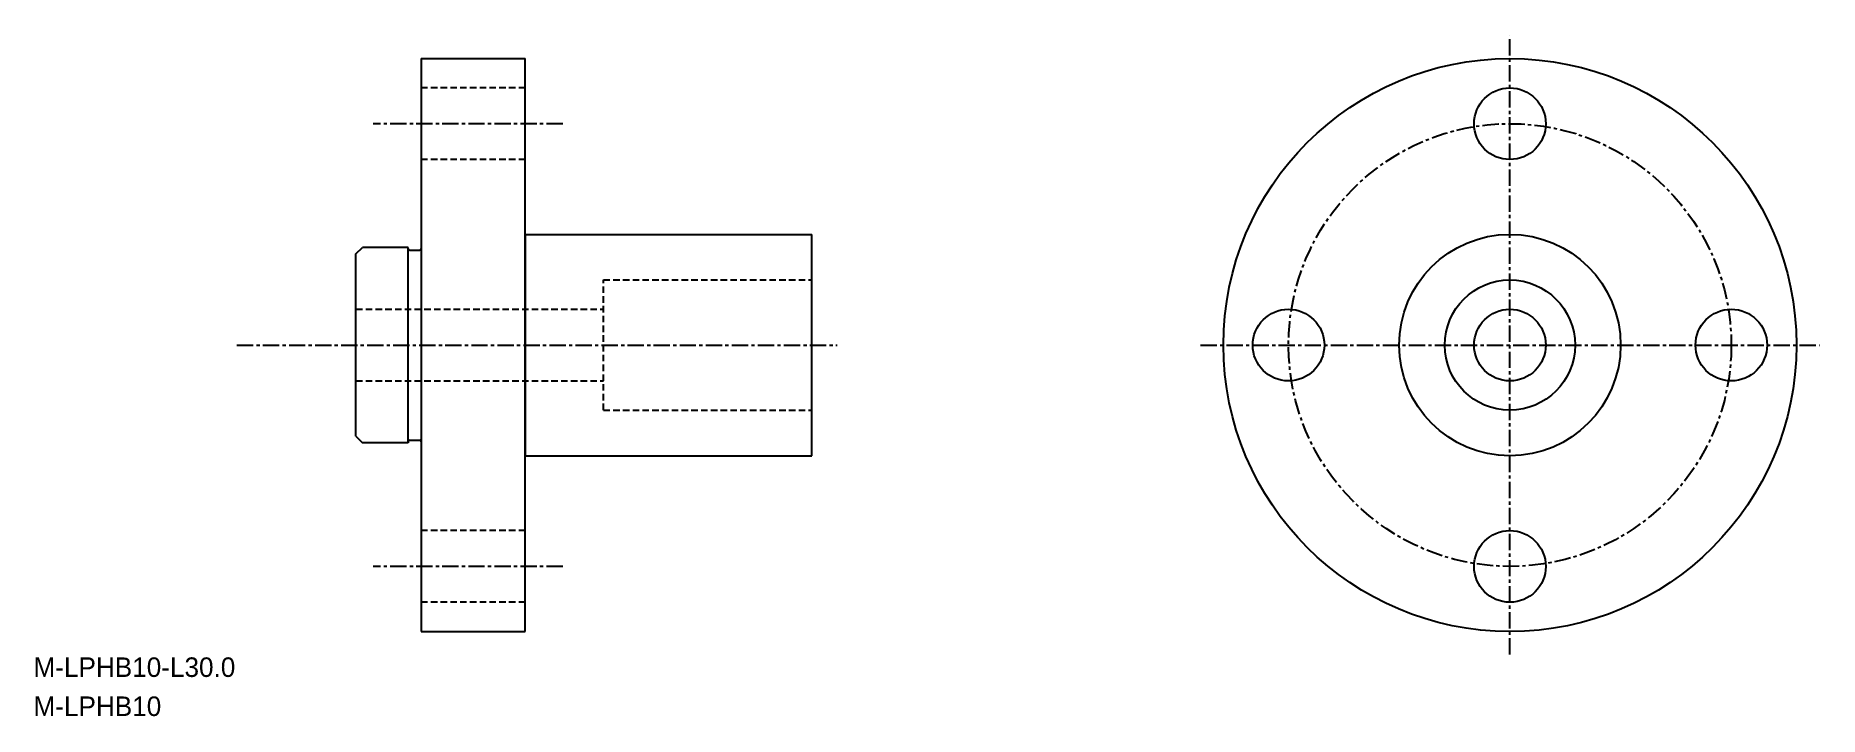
# Model space of a CAD drawing. Extents: x -1893 to -1756, y -573 to -520.
import ezdxf

# ---------------------------------------------------------------- set-up
doc = ezdxf.new("R2010")
doc.units = 0
doc.linetypes.add('CENTER', pattern=[2, 1.25, -0.25, 0.25, -0.25])
doc.linetypes.add('DASHED', pattern=[0.75, 0.5, -0.25])
doc.layers.get('0').update_dxf_attribs({"linetype": 'CONTINUOUS'})
doc.layers.add('CENTER', color=1, linetype='CENTER')

msp = doc.modelspace()

# ---------------------------------------------------------------- linework, layer by layer
at = {"color": 7, "linetype": 'CONTINUOUS'}
for p, q in [((-1863.86, -522.18), (-1863.86, -566.18)), ((-1863.86, -522.18), (-1855.86, -522.18)), ((-1855.86, -566.18), (-1855.86, -522.18)), ((-1868.86, -537.18), (-1868.36, -536.68)), ((-1864.86, -536.68), (-1868.36, -536.68)), ((-1864.86, -536.78), (-1864.86, -536.68)), ((-1864.86, -551.68), (-1864.86, -536.68)), ((-1864.76, -536.88), (-1863.96, -536.88)), ((-1855.86, -535.68), (-1833.86, -535.68)), ((-1855.86, -535.68), (-1855.86, -552.68)), ((-1833.86, -552.68), (-1833.86, -535.68)), ((-1868.86, -551.18), (-1868.86, -537.18)), ((-1868.86, -551.18), (-1868.36, -551.68)), ((-1864.86, -551.68), (-1868.36, -551.68)), ((-1864.86, -551.58), (-1864.86, -551.68)), ((-1864.76, -551.48), (-1863.96, -551.48)), ((-1855.86, -552.68), (-1833.86, -552.68)), ((-1863.86, -566.18), (-1855.86, -566.18))]:
    msp.add_line(p, q, dxfattribs=at)
at = {"color": 3, "linetype": 'DASHED'}
for p, q in [((-1855.86, -524.43), (-1863.86, -524.43)), ((-1855.86, -529.93), (-1863.86, -529.93)), ((-1849.86, -549.18), (-1849.86, -539.18)), ((-1849.86, -539.18), (-1833.86, -539.18)), ((-1868.86, -541.43), (-1849.86, -541.43)), ((-1868.86, -546.93), (-1849.86, -546.93)), ((-1849.86, -549.18), (-1833.86, -549.18)), ((-1855.86, -558.43), (-1863.86, -558.43)), ((-1855.86, -563.93), (-1863.86, -563.93))]:
    msp.add_line(p, q, dxfattribs=at)
at = {"color": 7, "linetype": 'CONTINUOUS'}
msp.add_circle((-1780.25, -544.18), 22, dxfattribs=at)
for centre, radius in [((-1780.25, -527.18), 2.75), ((-1780.25, -544.18), 8.5), ((-1780.25, -544.18), 5), ((-1797.25, -544.18), 2.75), ((-1780.25, -544.18), 2.75), ((-1763.25, -544.18), 2.75), ((-1780.25, -561.18), 2.75)]:
    msp.add_circle(centre, radius)
for centre, start, end in [((-1864.76, -536.78), 180, 270), ((-1863.96, -536.78), 270, 0), ((-1864.76, -551.58), 90, 180), ((-1863.96, -551.58), 0, 90)]:
    msp.add_arc(centre, 0.1, start, end, dxfattribs=at)
at = {"layer": 'CENTER', "color": 1, "linetype": 'CENTER'}
for p, q in [((-1780.25, -567.94), (-1780.25, -520.42)), ((-1878, -544.18), (-1831.91, -544.18)), ((-1804.01, -544.18), (-1756.49, -544.18))]:
    msp.add_line(p, q, dxfattribs=at)
at = {"layer": 'CENTER'}
for p, q in [((-1852.98, -527.18), (-1867.53, -527.18)), ((-1852.98, -561.18), (-1867.53, -561.18))]:
    msp.add_line(p, q, dxfattribs=at)
msp.add_circle((-1780.25, -544.18), 17, dxfattribs=at)

# ---------------------------------------------------------------- texts
for s, p in [('M-LPHB10-L30.0', (-1893.62, -569.67)), ('M-LPHB10', (-1893.62, -572.67))]:
    msp.add_text(s, height=1.5).set_placement(p)

doc.saveas('drawing.dxf')
